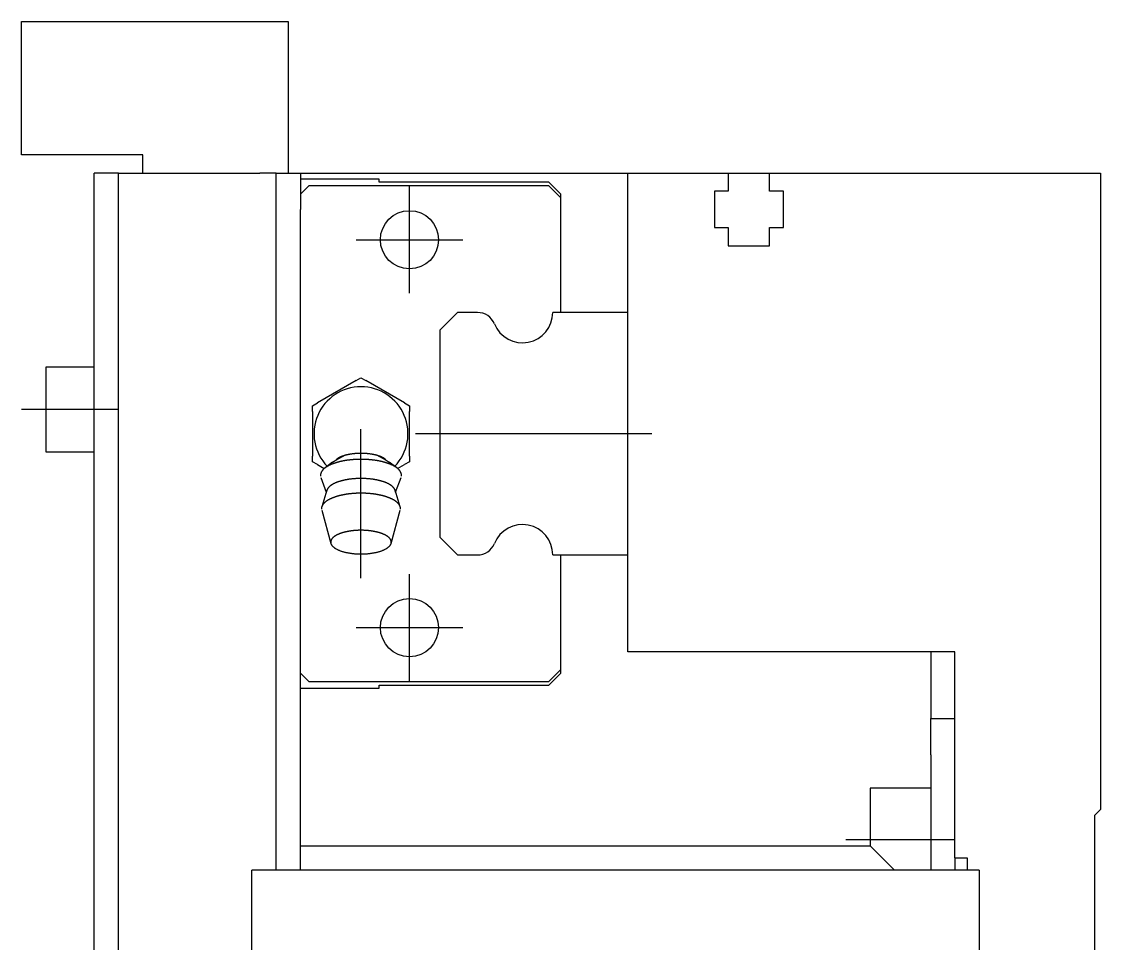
# Model space of a CAD drawing. Extents: x -94 to 685, y -24 to 362.
# Drawn here: x 595.9 to 684.9, y 283.9 to 359.9 of the extents above; entities that cross this region are included whole.
import ezdxf

# ---------------------------------------------------------------- set-up
doc = ezdxf.new("R2010")
doc.units = 0
doc.linetypes.add('CENTER', pattern=[50.8, 31.75, -6.35, 6.35, -6.35])
doc.layers.get('0').update_dxf_attribs({"linetype": 'CONTINUOUS'})
doc.layers.add('CENTER', color=1, linetype='CENTER')

msp = doc.modelspace()

# ---------------------------------------------------------------- linework, layer by layer
at = {"color": 7, "linetype": 'CONTINUOUS'}
for p, q in [((595.88, 348.9), (595.88, 359.9)), ((595.88, 359.9), (617.88, 359.9)), ((617.88, 359.9), (617.88, 347.4)), ((605.88, 348.9), (595.88, 348.9)), ((605.88, 347.4), (605.88, 348.9)), ((601.88, 344.4), (601.88, 347.4)), ((603.88, 347.4), (601.88, 347.4)), ((603.88, 347.4), (607.213, 347.4)), ((603.88, 344.4), (603.88, 347.4)), ((607.213, 347.4), (615.547, 347.4)), ((616.88, 347.4), (615.547, 347.4)), ((616.88, 344.4), (616.88, 347.4)), ((616.88, 347.4), (618.88, 347.4)), ((618.88, 347.4), (645.88, 347.4)), ((618.88, 347.4), (618.88, 344.4)), ((645.88, 335.9), (645.88, 347.4)), ((645.88, 347.4), (654.18, 347.4)), ((654.18, 347.4), (654.18, 345.9)), ((654.18, 347.4), (657.58, 347.4)), ((657.58, 347.4), (684.88, 347.4)), ((657.58, 345.9), (657.58, 347.4)), ((684.88, 347.4), (684.88, 294.9)), ((625.38, 346.9), (618.88, 346.9)), ((619.57, 346.35), (618.88, 345.66)), ((639.383, 346.35), (619.57, 346.35)), ((625.38, 346.65), (625.38, 346.9)), ((639.383, 346.65), (625.38, 346.65)), ((640.38, 345.653), (639.383, 346.65)), ((640.38, 345.353), (639.383, 346.35)), ((640.38, 345.353), (640.38, 345.653)), ((640.38, 335.9), (640.38, 345.353)), ((653.03, 345.9), (653.03, 342.9)), ((654.18, 345.9), (653.03, 345.9)), ((658.73, 345.9), (657.58, 345.9)), ((658.73, 342.9), (658.73, 345.9)), ((601.88, 155.4), (601.88, 344.4)), ((603.88, 155.4), (603.88, 344.4)), ((616.88, 289.9), (616.88, 344.4)), ((618.88, 289.9), (618.88, 344.4)), ((653.03, 342.9), (654.18, 342.9)), ((654.18, 342.9), (654.18, 341.4)), ((657.58, 342.9), (658.73, 342.9)), ((657.58, 341.4), (657.58, 342.9)), ((654.18, 341.4), (657.58, 341.4)), ((631.837, 335.9), (630.38, 334.443)), ((633.492, 335.9), (631.837, 335.9)), ((645.88, 335.9), (639.7, 335.9)), ((645.88, 315.9), (645.88, 335.9)), ((645.88, 315.9), (645.88, 335.9)), ((630.38, 334.443), (630.38, 317.357)), ((597.88, 331.4), (597.88, 327.9)), ((601.88, 331.4), (597.88, 331.4)), ((623.479, 330.282), (620.286, 328.438)), ((623.479, 330.282), (623.88, 330.513)), ((623.88, 330.513), (624.281, 330.282)), ((627.474, 328.438), (624.281, 330.282)), ((619.885, 328.207), (620.286, 328.438)), ((627.474, 328.438), (627.875, 328.207)), ((597.88, 327.9), (597.88, 324.4)), ((619.885, 327.744), (619.885, 328.207)), ((619.885, 327.744), (619.885, 324.056)), ((627.875, 328.207), (627.875, 327.744)), ((627.875, 324.056), (627.875, 327.744)), ((597.88, 324.4), (601.88, 324.4)), ((619.885, 323.593), (619.885, 324.056)), ((621.894, 323.784), (622.455, 324.08)), ((625.305, 324.08), (625.866, 323.784)), ((627.875, 324.056), (627.875, 323.593)), ((620.286, 323.362), (619.885, 323.593)), ((620.286, 323.362), (620.855, 323.033)), ((621.542, 323.55), (620.919, 323.083)), ((621.542, 323.55), (621.894, 323.784)), ((625.866, 323.784), (626.218, 323.55)), ((626.841, 323.083), (626.218, 323.55)), ((626.905, 323.033), (627.474, 323.362)), ((627.875, 323.593), (627.474, 323.362)), ((620.574, 322.293), (621.02, 321.086)), ((626.74, 321.086), (627.186, 322.293)), ((621.066, 321.232), (620.644, 319.871)), ((627.116, 319.871), (626.694, 321.232)), ((620.639, 319.581), (621.394, 316.851)), ((626.366, 316.851), (627.121, 319.581)), ((630.38, 317.357), (631.837, 315.9)), ((631.837, 315.9), (633.492, 315.9)), ((639.7, 315.9), (645.88, 315.9)), ((640.38, 306.447), (640.38, 315.9)), ((645.88, 307.9), (645.88, 315.9)), ((672.88, 307.9), (645.88, 307.9)), ((670.88, 307.9), (670.88, 302.4)), ((672.88, 290.9), (672.88, 307.9)), ((639.383, 305.45), (640.38, 306.447)), ((640.38, 306.147), (640.38, 306.447)), ((618.88, 306.14), (619.57, 305.45)), ((619.57, 305.45), (639.383, 305.45)), ((639.383, 305.15), (640.38, 306.147)), ((618.88, 304.9), (625.38, 304.9)), ((625.38, 305.15), (639.383, 305.15)), ((625.38, 304.9), (625.38, 305.15)), ((670.88, 299.4), (670.88, 302.4)), ((670.88, 302.4), (672.88, 302.4)), ((670.88, 299.4), (670.88, 289.9)), ((665.88, 296.65), (665.88, 292.4)), ((670.88, 296.65), (665.88, 296.65)), ((684.38, 294.4), (684.88, 294.9)), ((684.38, 294.4), (684.38, 205.4)), ((665.88, 292.4), (665.88, 291.9)), ((618.88, 291.9), (665.88, 291.9)), ((665.88, 291.9), (667.88, 289.9)), ((672.88, 290.9), (672.88, 289.9)), ((672.88, 290.9), (673.88, 290.9)), ((673.88, 290.9), (673.88, 289.9)), ((674.88, 289.9), (614.88, 289.9)), ((614.88, 209.9), (614.88, 289.9)), ((674.88, 289.9), (674.88, 209.9))]:
    msp.add_line(p, q, dxfattribs=at)
for points in [[(625.91, 323.779, 0), (625.893, 323.793, 0), (625.875, 323.806, 0), (625.857, 323.82, 0), (625.837, 323.834, 0), (625.818, 323.847, 0), (625.797, 323.86, 0), (625.776, 323.873, 0), (625.754, 323.886, 0), (625.732, 323.899, 0), (625.71, 323.912, 0), (625.686, 323.924, 0), (625.662, 323.937, 0), (625.638, 323.949, 0), (625.613, 323.961, 0), (625.588, 323.973, 0), (625.561, 323.984, 0), (625.535, 323.996, 0), (625.508, 324.007, 0), (625.48, 324.018, 0), (625.452, 324.029, 0), (625.424, 324.04, 0), (625.395, 324.05, 0), (625.365, 324.06, 0), (625.335, 324.071, 0), (625.305, 324.08, 0), (625.274, 324.09, 0), (625.243, 324.1, 0), (625.211, 324.109, 0), (625.179, 324.118, 0), (625.146, 324.127, 0), (625.114, 324.135, 0), (625.08, 324.144, 0), (625.047, 324.152, 0), (625.013, 324.16, 0), (624.978, 324.167, 0), (624.944, 324.175, 0), (624.909, 324.182, 0), (624.873, 324.189, 0), (624.838, 324.196, 0), (624.802, 324.202, 0), (624.765, 324.208, 0), (624.729, 324.214, 0), (624.692, 324.22, 0), (624.655, 324.225, 0), (624.618, 324.231, 0), (624.58, 324.235, 0), (624.543, 324.24, 0), (624.505, 324.245, 0), (624.467, 324.249, 0), (624.428, 324.253, 0), (624.39, 324.256, 0), (624.351, 324.26, 0), (624.312, 324.263, 0), (624.274, 324.266, 0), (624.235, 324.268, 0), (624.195, 324.27, 0), (624.156, 324.272, 0), (624.117, 324.274, 0), (624.078, 324.276, 0), (624.038, 324.277, 0), (623.999, 324.278, 0), (623.959, 324.279, 0), (623.92, 324.279, 0), (623.88, 324.279, 0), (623.84, 324.279, 0), (623.801, 324.279, 0), (623.761, 324.278, 0), (623.722, 324.277, 0), (623.682, 324.276, 0), (623.643, 324.274, 0), (623.604, 324.272, 0), (623.565, 324.27, 0), (623.525, 324.268, 0), (623.486, 324.266, 0), (623.448, 324.263, 0), (623.409, 324.26, 0), (623.37, 324.256, 0), (623.332, 324.253, 0), (623.293, 324.249, 0), (623.255, 324.245, 0), (623.217, 324.24, 0), (623.18, 324.235, 0), (623.142, 324.231, 0), (623.105, 324.225, 0), (623.068, 324.22, 0), (623.031, 324.214, 0), (622.995, 324.208, 0), (622.958, 324.202, 0), (622.922, 324.196, 0), (622.887, 324.189, 0), (622.851, 324.182, 0), (622.816, 324.175, 0), (622.782, 324.167, 0), (622.747, 324.16, 0), (622.713, 324.152, 0), (622.68, 324.144, 0), (622.646, 324.135, 0), (622.614, 324.127, 0), (622.581, 324.118, 0), (622.549, 324.109, 0), (622.517, 324.1, 0), (622.486, 324.09, 0), (622.455, 324.08, 0), (622.425, 324.071, 0), (622.395, 324.06, 0), (622.365, 324.05, 0), (622.336, 324.04, 0), (622.308, 324.029, 0), (622.28, 324.018, 0), (622.252, 324.007, 0), (622.225, 323.996, 0), (622.199, 323.984, 0), (622.172, 323.973, 0), (622.147, 323.961, 0), (622.122, 323.949, 0), (622.098, 323.937, 0), (622.074, 323.924, 0), (622.05, 323.912, 0), (622.028, 323.899, 0), (622.006, 323.886, 0), (621.984, 323.873, 0), (621.963, 323.86, 0), (621.942, 323.847, 0), (621.923, 323.834, 0), (621.903, 323.82, 0), (621.885, 323.806, 0), (621.867, 323.793, 0), (621.85, 323.779, 0)], [(623.88, 323.785, 0), (623.844, 323.784, 0), (623.809, 323.784, 0), (623.773, 323.784, 0), (623.737, 323.783, 0), (623.701, 323.783, 0), (623.666, 323.782, 0), (623.63, 323.781, 0), (623.594, 323.78, 0), (623.559, 323.778, 0), (623.523, 323.777, 0), (623.488, 323.776, 0), (623.452, 323.774, 0), (623.417, 323.772, 0), (623.382, 323.77, 0), (623.346, 323.768, 0), (623.311, 323.765, 0), (623.276, 323.763, 0), (623.241, 323.76, 0), (623.206, 323.758, 0), (623.171, 323.755, 0), (623.136, 323.752, 0), (623.101, 323.749, 0), (623.066, 323.745, 0), (623.032, 323.742, 0), (622.997, 323.738, 0), (622.963, 323.734, 0), (622.928, 323.73, 0), (622.894, 323.726, 0), (622.86, 323.722, 0), (622.826, 323.718, 0), (622.792, 323.713, 0), (622.759, 323.709, 0), (622.725, 323.704, 0), (622.692, 323.699, 0), (622.658, 323.694, 0), (622.625, 323.689, 0), (622.592, 323.684, 0), (622.559, 323.678, 0), (622.526, 323.673, 0), (622.494, 323.667, 0), (622.461, 323.661, 0), (622.429, 323.655, 0), (622.397, 323.649, 0), (622.365, 323.643, 0), (622.333, 323.636, 0), (622.302, 323.63, 0), (622.27, 323.623, 0), (622.239, 323.616, 0), (622.208, 323.609, 0), (622.177, 323.602, 0), (622.146, 323.595, 0), (622.116, 323.588, 0), (622.086, 323.58, 0), (622.056, 323.573, 0), (622.026, 323.565, 0), (621.996, 323.557, 0), (621.967, 323.549, 0), (621.938, 323.541, 0), (621.909, 323.533, 0), (621.88, 323.525, 0), (621.851, 323.516, 0), (621.823, 323.508, 0), (621.795, 323.499, 0), (621.767, 323.49, 0), (621.74, 323.481, 0), (621.712, 323.472, 0), (621.685, 323.463, 0), (621.659, 323.454, 0), (621.632, 323.445, 0), (621.606, 323.435, 0), (621.58, 323.426, 0), (621.554, 323.416, 0), (621.528, 323.406, 0), (621.503, 323.396, 0), (621.478, 323.386, 0), (621.453, 323.376, 0), (621.429, 323.366, 0), (621.405, 323.356, 0), (621.381, 323.345, 0), (621.357, 323.335, 0), (621.334, 323.324, 0), (621.311, 323.314, 0), (621.289, 323.303, 0), (621.266, 323.292, 0), (621.244, 323.281, 0), (621.222, 323.27, 0), (621.201, 323.259, 0), (621.18, 323.247, 0), (621.159, 323.236, 0), (621.138, 323.225, 0), (621.118, 323.213, 0), (621.098, 323.202, 0), (621.078, 323.19, 0), (621.059, 323.178, 0), (621.04, 323.166, 0), (621.021, 323.154, 0), (621.003, 323.142, 0), (620.985, 323.13, 0), (620.967, 323.118, 0), (620.95, 323.106, 0), (620.933, 323.094, 0), (620.916, 323.081, 0), (620.9, 323.069, 0), (620.884, 323.056, 0), (620.869, 323.044, 0), (620.853, 323.031, 0), (620.838, 323.019, 0), (620.824, 323.006, 0), (620.809, 322.993, 0), (620.796, 322.98, 0), (620.782, 322.967, 0), (620.769, 322.954, 0), (620.756, 322.941, 0), (620.744, 322.928, 0), (620.731, 322.915, 0), (620.72, 322.902, 0), (620.708, 322.889, 0), (620.697, 322.875, 0), (620.687, 322.862, 0), (620.676, 322.849, 0), (620.666, 322.835, 0), (620.657, 322.822, 0), (620.648, 322.808, 0), (620.639, 322.795, 0), (620.63, 322.781, 0), (620.622, 322.768, 0), (620.615, 322.754, 0), (620.607, 322.74, 0)], [(627.153, 322.74, 0), (627.145, 322.754, 0), (627.138, 322.768, 0), (627.13, 322.781, 0), (627.121, 322.795, 0), (627.112, 322.808, 0), (627.103, 322.822, 0), (627.094, 322.835, 0), (627.084, 322.849, 0), (627.073, 322.862, 0), (627.063, 322.875, 0), (627.052, 322.889, 0), (627.04, 322.902, 0), (627.029, 322.915, 0), (627.016, 322.928, 0), (627.004, 322.941, 0), (626.991, 322.954, 0), (626.978, 322.967, 0), (626.964, 322.98, 0), (626.951, 322.993, 0), (626.936, 323.006, 0), (626.922, 323.019, 0), (626.907, 323.031, 0), (626.891, 323.044, 0), (626.876, 323.056, 0), (626.86, 323.069, 0), (626.844, 323.081, 0), (626.827, 323.094, 0), (626.81, 323.106, 0), (626.793, 323.118, 0), (626.775, 323.13, 0), (626.757, 323.142, 0), (626.739, 323.154, 0), (626.72, 323.166, 0), (626.701, 323.178, 0), (626.682, 323.19, 0), (626.662, 323.202, 0), (626.642, 323.213, 0), (626.622, 323.225, 0), (626.601, 323.236, 0), (626.58, 323.247, 0), (626.559, 323.259, 0), (626.538, 323.27, 0), (626.516, 323.281, 0), (626.494, 323.292, 0), (626.471, 323.303, 0), (626.449, 323.314, 0), (626.426, 323.324, 0), (626.403, 323.335, 0), (626.379, 323.345, 0), (626.355, 323.356, 0), (626.331, 323.366, 0), (626.307, 323.376, 0), (626.282, 323.386, 0), (626.257, 323.396, 0), (626.232, 323.406, 0), (626.206, 323.416, 0), (626.18, 323.426, 0), (626.154, 323.435, 0), (626.128, 323.445, 0), (626.101, 323.454, 0), (626.075, 323.463, 0), (626.048, 323.472, 0), (626.02, 323.481, 0), (625.993, 323.49, 0), (625.965, 323.499, 0), (625.937, 323.508, 0), (625.909, 323.516, 0), (625.88, 323.525, 0), (625.851, 323.533, 0), (625.822, 323.541, 0), (625.793, 323.549, 0), (625.764, 323.557, 0), (625.734, 323.565, 0), (625.704, 323.573, 0), (625.674, 323.58, 0), (625.644, 323.588, 0), (625.614, 323.595, 0), (625.583, 323.602, 0), (625.552, 323.609, 0), (625.521, 323.616, 0), (625.49, 323.623, 0), (625.458, 323.63, 0), (625.427, 323.636, 0), (625.395, 323.643, 0), (625.363, 323.649, 0), (625.331, 323.655, 0), (625.299, 323.661, 0), (625.266, 323.667, 0), (625.234, 323.673, 0), (625.201, 323.678, 0), (625.168, 323.684, 0), (625.135, 323.689, 0), (625.102, 323.694, 0), (625.068, 323.699, 0), (625.035, 323.704, 0), (625.001, 323.709, 0), (624.968, 323.713, 0), (624.934, 323.718, 0), (624.9, 323.722, 0), (624.866, 323.726, 0), (624.832, 323.73, 0), (624.797, 323.734, 0), (624.763, 323.738, 0), (624.728, 323.742, 0), (624.694, 323.745, 0), (624.659, 323.749, 0), (624.624, 323.752, 0), (624.589, 323.755, 0), (624.554, 323.758, 0), (624.519, 323.76, 0), (624.484, 323.763, 0), (624.449, 323.765, 0), (624.414, 323.768, 0), (624.378, 323.77, 0), (624.343, 323.772, 0), (624.308, 323.774, 0), (624.272, 323.776, 0), (624.237, 323.777, 0), (624.201, 323.778, 0), (624.166, 323.78, 0), (624.13, 323.781, 0), (624.094, 323.782, 0), (624.059, 323.783, 0), (624.023, 323.783, 0), (623.987, 323.784, 0), (623.951, 323.784, 0), (623.916, 323.784, 0), (623.88, 323.785, 0)], [(620.607, 322.74, 0), (620.606, 322.738, 0), (620.605, 322.735, 0), (620.603, 322.733, 0), (620.602, 322.73, 0), (620.601, 322.727, 0), (620.6, 322.725, 0), (620.598, 322.722, 0), (620.597, 322.72, 0), (620.596, 322.717, 0), (620.595, 322.714, 0), (620.593, 322.712, 0), (620.592, 322.709, 0), (620.591, 322.707, 0), (620.59, 322.704, 0), (620.589, 322.702, 0), (620.588, 322.699, 0), (620.586, 322.696, 0), (620.585, 322.694, 0), (620.584, 322.691, 0), (620.583, 322.689, 0), (620.582, 322.686, 0), (620.581, 322.683, 0), (620.58, 322.681, 0), (620.579, 322.678, 0), (620.578, 322.676, 0), (620.577, 322.673, 0), (620.576, 322.67, 0), (620.575, 322.668, 0), (620.574, 322.665, 0), (620.573, 322.663, 0), (620.572, 322.66, 0), (620.571, 322.657, 0), (620.57, 322.655, 0), (620.569, 322.652, 0), (620.569, 322.65, 0), (620.568, 322.647, 0), (620.567, 322.644, 0), (620.566, 322.642, 0), (620.565, 322.639, 0), (620.564, 322.637, 0), (620.563, 322.634, 0), (620.563, 322.631, 0), (620.562, 322.629, 0), (620.561, 322.626, 0), (620.56, 322.624, 0), (620.56, 322.621, 0), (620.559, 322.618, 0), (620.558, 322.616, 0), (620.558, 322.613, 0), (620.557, 322.611, 0), (620.556, 322.608, 0), (620.556, 322.605, 0), (620.555, 322.603, 0), (620.554, 322.6, 0), (620.554, 322.597, 0), (620.553, 322.595, 0), (620.552, 322.592, 0), (620.552, 322.59, 0), (620.551, 322.587, 0), (620.551, 322.584, 0), (620.55, 322.582, 0), (620.55, 322.579, 0), (620.549, 322.577, 0), (620.549, 322.574, 0), (620.548, 322.571, 0), (620.548, 322.569, 0), (620.547, 322.566, 0), (620.547, 322.563, 0), (620.546, 322.561, 0), (620.546, 322.558, 0), (620.546, 322.556, 0), (620.545, 322.553, 0), (620.545, 322.55, 0), (620.545, 322.548, 0), (620.544, 322.545, 0), (620.544, 322.542, 0), (620.544, 322.54, 0), (620.543, 322.537, 0), (620.543, 322.535, 0), (620.543, 322.532, 0), (620.542, 322.529, 0), (620.542, 322.527, 0), (620.542, 322.524, 0), (620.542, 322.521, 0), (620.542, 322.519, 0), (620.541, 322.516, 0), (620.541, 322.514, 0), (620.541, 322.511, 0), (620.541, 322.508, 0), (620.541, 322.506, 0), (620.541, 322.503, 0), (620.54, 322.5, 0), (620.54, 322.498, 0), (620.54, 322.495, 0), (620.54, 322.493, 0), (620.54, 322.49, 0), (620.54, 322.487, 0), (620.54, 322.485, 0), (620.54, 322.482, 0), (620.54, 322.479, 0), (620.54, 322.477, 0), (620.54, 322.474, 0), (620.54, 322.472, 0), (620.54, 322.469, 0), (620.54, 322.466, 0), (620.54, 322.464, 0), (620.54, 322.461, 0), (620.54, 322.458, 0), (620.541, 322.456, 0), (620.541, 322.453, 0), (620.541, 322.451, 0), (620.541, 322.448, 0), (620.541, 322.445, 0), (620.541, 322.443, 0), (620.542, 322.44, 0), (620.542, 322.437, 0), (620.542, 322.435, 0), (620.542, 322.432, 0), (620.542, 322.43, 0), (620.543, 322.427, 0), (620.543, 322.424, 0), (620.543, 322.422, 0), (620.544, 322.419, 0), (620.544, 322.416, 0), (620.544, 322.414, 0), (620.545, 322.411, 0), (620.545, 322.409, 0), (620.545, 322.406, 0)], [(623.88, 322.206, 0), (623.846, 322.206, 0), (623.813, 322.206, 0), (623.779, 322.206, 0), (623.745, 322.205, 0), (623.711, 322.204, 0), (623.678, 322.204, 0), (623.644, 322.203, 0), (623.61, 322.201, 0), (623.577, 322.2, 0), (623.543, 322.199, 0), (623.51, 322.197, 0), (623.476, 322.195, 0), (623.443, 322.193, 0), (623.41, 322.191, 0), (623.377, 322.189, 0), (623.343, 322.186, 0), (623.31, 322.184, 0), (623.277, 322.181, 0), (623.244, 322.178, 0), (623.211, 322.175, 0), (623.179, 322.172, 0), (623.146, 322.169, 0), (623.114, 322.165, 0), (623.081, 322.162, 0), (623.049, 322.158, 0), (623.017, 322.154, 0), (622.985, 322.15, 0), (622.953, 322.146, 0), (622.921, 322.141, 0), (622.889, 322.137, 0), (622.858, 322.132, 0), (622.826, 322.127, 0), (622.795, 322.122, 0), (622.764, 322.117, 0), (622.733, 322.112, 0), (622.702, 322.106, 0), (622.671, 322.101, 0), (622.641, 322.095, 0), (622.611, 322.089, 0), (622.581, 322.083, 0), (622.551, 322.077, 0), (622.521, 322.071, 0), (622.492, 322.065, 0), (622.462, 322.058, 0), (622.433, 322.051, 0), (622.404, 322.045, 0), (622.376, 322.038, 0), (622.347, 322.031, 0), (622.319, 322.023, 0), (622.291, 322.016, 0), (622.263, 322.009, 0), (622.235, 322.001, 0), (622.208, 321.993, 0), (622.181, 321.985, 0), (622.154, 321.977, 0), (622.127, 321.969, 0), (622.101, 321.961, 0), (622.075, 321.953, 0), (622.049, 321.944, 0), (622.023, 321.936, 0), (621.998, 321.927, 0), (621.973, 321.918, 0), (621.948, 321.909, 0), (621.923, 321.9, 0), (621.899, 321.891, 0), (621.875, 321.882, 0), (621.851, 321.873, 0), (621.828, 321.863, 0), (621.805, 321.853, 0), (621.782, 321.844, 0), (621.759, 321.834, 0), (621.737, 321.824, 0), (621.715, 321.814, 0), (621.694, 321.804, 0), (621.672, 321.794, 0), (621.651, 321.783, 0), (621.631, 321.773, 0), (621.61, 321.762, 0), (621.59, 321.752, 0), (621.57, 321.741, 0), (621.551, 321.73, 0), (621.532, 321.719, 0), (621.513, 321.708, 0), (621.495, 321.697, 0), (621.477, 321.686, 0), (621.459, 321.675, 0), (621.442, 321.664, 0), (621.425, 321.652, 0), (621.408, 321.641, 0), (621.391, 321.629, 0), (621.376, 321.618, 0), (621.36, 321.606, 0), (621.345, 321.594, 0), (621.33, 321.583, 0), (621.315, 321.571, 0), (621.301, 321.559, 0), (621.287, 321.547, 0), (621.274, 321.535, 0), (621.261, 321.522, 0), (621.248, 321.51, 0), (621.235, 321.498, 0), (621.224, 321.486, 0), (621.212, 321.473, 0), (621.201, 321.461, 0), (621.19, 321.448, 0), (621.179, 321.436, 0), (621.169, 321.423, 0), (621.16, 321.411, 0), (621.15, 321.398, 0), (621.141, 321.385, 0), (621.133, 321.372, 0), (621.125, 321.36, 0), (621.117, 321.347, 0), (621.11, 321.334, 0), (621.103, 321.321, 0), (621.096, 321.308, 0), (621.09, 321.295, 0), (621.084, 321.282, 0), (621.079, 321.269, 0), (621.074, 321.256, 0), (621.069, 321.243, 0), (621.065, 321.23, 0), (621.061, 321.217, 0), (621.058, 321.204, 0), (621.055, 321.191, 0), (621.052, 321.177, 0), (621.05, 321.164, 0), (621.048, 321.151, 0)], [(626.712, 321.151, 0), (626.71, 321.164, 0), (626.708, 321.177, 0), (626.705, 321.191, 0), (626.702, 321.204, 0), (626.699, 321.217, 0), (626.695, 321.23, 0), (626.691, 321.243, 0), (626.686, 321.256, 0), (626.681, 321.269, 0), (626.676, 321.282, 0), (626.67, 321.295, 0), (626.664, 321.308, 0), (626.657, 321.321, 0), (626.65, 321.334, 0), (626.643, 321.347, 0), (626.635, 321.36, 0), (626.627, 321.372, 0), (626.619, 321.385, 0), (626.61, 321.398, 0), (626.6, 321.411, 0), (626.591, 321.423, 0), (626.581, 321.436, 0), (626.57, 321.448, 0), (626.559, 321.461, 0), (626.548, 321.473, 0), (626.536, 321.486, 0), (626.525, 321.498, 0), (626.512, 321.51, 0), (626.499, 321.522, 0), (626.486, 321.535, 0), (626.473, 321.547, 0), (626.459, 321.559, 0), (626.445, 321.571, 0), (626.43, 321.583, 0), (626.415, 321.594, 0), (626.4, 321.606, 0), (626.384, 321.618, 0), (626.369, 321.629, 0), (626.352, 321.641, 0), (626.335, 321.652, 0), (626.318, 321.664, 0), (626.301, 321.675, 0), (626.283, 321.686, 0), (626.265, 321.697, 0), (626.247, 321.708, 0), (626.228, 321.719, 0), (626.209, 321.73, 0), (626.19, 321.741, 0), (626.17, 321.752, 0), (626.15, 321.762, 0), (626.129, 321.773, 0), (626.109, 321.783, 0), (626.088, 321.794, 0), (626.066, 321.804, 0), (626.045, 321.814, 0), (626.023, 321.824, 0), (626.001, 321.834, 0), (625.978, 321.844, 0), (625.955, 321.853, 0), (625.932, 321.863, 0), (625.909, 321.873, 0), (625.885, 321.882, 0), (625.861, 321.891, 0), (625.837, 321.9, 0), (625.812, 321.909, 0), (625.787, 321.918, 0), (625.762, 321.927, 0), (625.737, 321.936, 0), (625.711, 321.944, 0), (625.685, 321.953, 0), (625.659, 321.961, 0), (625.633, 321.969, 0), (625.606, 321.977, 0), (625.579, 321.985, 0), (625.552, 321.993, 0), (625.525, 322.001, 0), (625.497, 322.009, 0), (625.469, 322.016, 0), (625.441, 322.023, 0), (625.413, 322.031, 0), (625.384, 322.038, 0), (625.356, 322.045, 0), (625.327, 322.051, 0), (625.298, 322.058, 0), (625.268, 322.065, 0), (625.239, 322.071, 0), (625.209, 322.077, 0), (625.179, 322.083, 0), (625.149, 322.089, 0), (625.119, 322.095, 0), (625.089, 322.101, 0), (625.058, 322.106, 0), (625.027, 322.112, 0), (624.996, 322.117, 0), (624.965, 322.122, 0), (624.934, 322.127, 0), (624.902, 322.132, 0), (624.871, 322.137, 0), (624.839, 322.141, 0), (624.807, 322.146, 0), (624.775, 322.15, 0), (624.743, 322.154, 0), (624.711, 322.158, 0), (624.679, 322.162, 0), (624.646, 322.165, 0), (624.614, 322.169, 0), (624.581, 322.172, 0), (624.549, 322.175, 0), (624.516, 322.178, 0), (624.483, 322.181, 0), (624.45, 322.184, 0), (624.417, 322.186, 0), (624.383, 322.189, 0), (624.35, 322.191, 0), (624.317, 322.193, 0), (624.284, 322.195, 0), (624.25, 322.197, 0), (624.217, 322.199, 0), (624.183, 322.2, 0), (624.15, 322.201, 0), (624.116, 322.203, 0), (624.082, 322.204, 0), (624.049, 322.204, 0), (624.015, 322.205, 0), (623.981, 322.206, 0), (623.947, 322.206, 0), (623.914, 322.206, 0), (623.88, 322.206, 0)], [(627.215, 322.406, 0), (627.215, 322.409, 0), (627.215, 322.411, 0), (627.216, 322.414, 0), (627.216, 322.416, 0), (627.216, 322.419, 0), (627.217, 322.422, 0), (627.217, 322.424, 0), (627.217, 322.427, 0), (627.218, 322.43, 0), (627.218, 322.432, 0), (627.218, 322.435, 0), (627.218, 322.437, 0), (627.218, 322.44, 0), (627.219, 322.443, 0), (627.219, 322.445, 0), (627.219, 322.448, 0), (627.219, 322.451, 0), (627.219, 322.453, 0), (627.219, 322.456, 0), (627.22, 322.458, 0), (627.22, 322.461, 0), (627.22, 322.464, 0), (627.22, 322.466, 0), (627.22, 322.469, 0), (627.22, 322.472, 0), (627.22, 322.474, 0), (627.22, 322.477, 0), (627.22, 322.479, 0), (627.22, 322.482, 0), (627.22, 322.485, 0), (627.22, 322.487, 0), (627.22, 322.49, 0), (627.22, 322.493, 0), (627.22, 322.495, 0), (627.22, 322.498, 0), (627.22, 322.5, 0), (627.219, 322.503, 0), (627.219, 322.506, 0), (627.219, 322.508, 0), (627.219, 322.511, 0), (627.219, 322.514, 0), (627.219, 322.516, 0), (627.218, 322.519, 0), (627.218, 322.521, 0), (627.218, 322.524, 0), (627.218, 322.527, 0), (627.218, 322.529, 0), (627.217, 322.532, 0), (627.217, 322.535, 0), (627.217, 322.537, 0), (627.216, 322.54, 0), (627.216, 322.542, 0), (627.216, 322.545, 0), (627.215, 322.548, 0), (627.215, 322.55, 0), (627.215, 322.553, 0), (627.214, 322.556, 0), (627.214, 322.558, 0), (627.214, 322.561, 0), (627.213, 322.563, 0), (627.213, 322.566, 0), (627.212, 322.569, 0), (627.212, 322.571, 0), (627.211, 322.574, 0), (627.211, 322.577, 0), (627.21, 322.579, 0), (627.21, 322.582, 0), (627.209, 322.584, 0), (627.209, 322.587, 0), (627.208, 322.59, 0), (627.208, 322.592, 0), (627.207, 322.595, 0), (627.206, 322.597, 0), (627.206, 322.6, 0), (627.205, 322.603, 0), (627.204, 322.605, 0), (627.204, 322.608, 0), (627.203, 322.611, 0), (627.202, 322.613, 0), (627.202, 322.616, 0), (627.201, 322.618, 0), (627.2, 322.621, 0), (627.2, 322.624, 0), (627.199, 322.626, 0), (627.198, 322.629, 0), (627.197, 322.631, 0), (627.197, 322.634, 0), (627.196, 322.637, 0), (627.195, 322.639, 0), (627.194, 322.642, 0), (627.193, 322.644, 0), (627.192, 322.647, 0), (627.191, 322.65, 0), (627.191, 322.652, 0), (627.19, 322.655, 0), (627.189, 322.657, 0), (627.188, 322.66, 0), (627.187, 322.663, 0), (627.186, 322.665, 0), (627.185, 322.668, 0), (627.184, 322.67, 0), (627.183, 322.673, 0), (627.182, 322.676, 0), (627.181, 322.678, 0), (627.18, 322.681, 0), (627.179, 322.683, 0), (627.178, 322.686, 0), (627.177, 322.689, 0), (627.176, 322.691, 0), (627.175, 322.694, 0), (627.174, 322.696, 0), (627.172, 322.699, 0), (627.171, 322.702, 0), (627.17, 322.704, 0), (627.169, 322.707, 0), (627.168, 322.709, 0), (627.167, 322.712, 0), (627.165, 322.714, 0), (627.164, 322.717, 0), (627.163, 322.72, 0), (627.162, 322.722, 0), (627.16, 322.725, 0), (627.159, 322.727, 0), (627.158, 322.73, 0), (627.157, 322.733, 0), (627.155, 322.735, 0), (627.154, 322.738, 0), (627.153, 322.74, 0)], [(623.88, 320.992, 0), (623.841, 320.992, 0), (623.802, 320.991, 0), (623.764, 320.991, 0), (623.725, 320.99, 0), (623.686, 320.99, 0), (623.647, 320.989, 0), (623.609, 320.987, 0), (623.57, 320.986, 0), (623.531, 320.984, 0), (623.493, 320.983, 0), (623.454, 320.981, 0), (623.416, 320.979, 0), (623.378, 320.977, 0), (623.339, 320.974, 0), (623.301, 320.972, 0), (623.263, 320.969, 0), (623.225, 320.966, 0), (623.187, 320.963, 0), (623.149, 320.959, 0), (623.111, 320.956, 0), (623.074, 320.952, 0), (623.036, 320.948, 0), (622.999, 320.944, 0), (622.961, 320.94, 0), (622.924, 320.936, 0), (622.887, 320.931, 0), (622.85, 320.927, 0), (622.814, 320.922, 0), (622.777, 320.917, 0), (622.741, 320.911, 0), (622.704, 320.906, 0), (622.668, 320.9, 0), (622.632, 320.895, 0), (622.596, 320.889, 0), (622.561, 320.883, 0), (622.525, 320.877, 0), (622.49, 320.87, 0), (622.455, 320.864, 0), (622.421, 320.857, 0), (622.386, 320.85, 0), (622.352, 320.843, 0), (622.317, 320.836, 0), (622.283, 320.829, 0), (622.25, 320.821, 0), (622.216, 320.813, 0), (622.183, 320.806, 0), (622.15, 320.798, 0), (622.117, 320.789, 0), (622.085, 320.781, 0), (622.052, 320.773, 0), (622.02, 320.764, 0), (621.989, 320.755, 0), (621.957, 320.747, 0), (621.926, 320.738, 0), (621.895, 320.728, 0), (621.864, 320.719, 0), (621.834, 320.71, 0), (621.804, 320.7, 0), (621.774, 320.69, 0), (621.745, 320.681, 0), (621.716, 320.671, 0), (621.687, 320.66, 0), (621.658, 320.65, 0), (621.63, 320.64, 0), (621.602, 320.629, 0), (621.574, 320.619, 0), (621.547, 320.608, 0), (621.52, 320.597, 0), (621.494, 320.586, 0), (621.467, 320.575, 0), (621.441, 320.563, 0), (621.416, 320.552, 0), (621.391, 320.54, 0), (621.366, 320.529, 0), (621.341, 320.517, 0), (621.317, 320.505, 0), (621.293, 320.493, 0), (621.27, 320.481, 0), (621.247, 320.469, 0), (621.224, 320.457, 0), (621.202, 320.444, 0), (621.18, 320.432, 0), (621.158, 320.419, 0), (621.137, 320.406, 0), (621.116, 320.394, 0), (621.096, 320.381, 0), (621.076, 320.368, 0), (621.056, 320.355, 0), (621.037, 320.341, 0), (621.018, 320.328, 0), (621, 320.315, 0), (620.982, 320.301, 0), (620.965, 320.288, 0), (620.947, 320.274, 0), (620.931, 320.261, 0), (620.914, 320.247, 0), (620.898, 320.233, 0), (620.883, 320.219, 0), (620.868, 320.205, 0), (620.853, 320.191, 0), (620.839, 320.177, 0), (620.825, 320.163, 0), (620.812, 320.149, 0), (620.799, 320.134, 0), (620.787, 320.12, 0), (620.775, 320.106, 0), (620.763, 320.091, 0), (620.752, 320.077, 0), (620.741, 320.062, 0), (620.731, 320.047, 0), (620.721, 320.033, 0), (620.712, 320.018, 0), (620.703, 320.003, 0), (620.694, 319.988, 0), (620.686, 319.974, 0), (620.679, 319.959, 0), (620.672, 319.944, 0), (620.665, 319.929, 0), (620.659, 319.914, 0), (620.653, 319.899, 0), (620.648, 319.884, 0), (620.643, 319.869, 0), (620.639, 319.854, 0), (620.635, 319.839, 0), (620.631, 319.824, 0), (620.628, 319.808, 0), (620.626, 319.793, 0), (620.624, 319.778, 0)], [(627.136, 319.778, 0), (627.134, 319.793, 0), (627.132, 319.808, 0), (627.129, 319.824, 0), (627.125, 319.839, 0), (627.121, 319.854, 0), (627.117, 319.869, 0), (627.112, 319.884, 0), (627.107, 319.899, 0), (627.101, 319.914, 0), (627.095, 319.929, 0), (627.088, 319.944, 0), (627.081, 319.959, 0), (627.074, 319.974, 0), (627.066, 319.988, 0), (627.057, 320.003, 0), (627.048, 320.018, 0), (627.039, 320.033, 0), (627.029, 320.047, 0), (627.019, 320.062, 0), (627.008, 320.077, 0), (626.997, 320.091, 0), (626.985, 320.106, 0), (626.973, 320.12, 0), (626.961, 320.134, 0), (626.948, 320.149, 0), (626.935, 320.163, 0), (626.921, 320.177, 0), (626.907, 320.191, 0), (626.892, 320.205, 0), (626.877, 320.219, 0), (626.862, 320.233, 0), (626.846, 320.247, 0), (626.829, 320.261, 0), (626.813, 320.274, 0), (626.795, 320.288, 0), (626.778, 320.301, 0), (626.76, 320.315, 0), (626.742, 320.328, 0), (626.723, 320.341, 0), (626.704, 320.355, 0), (626.684, 320.368, 0), (626.664, 320.381, 0), (626.644, 320.394, 0), (626.623, 320.406, 0), (626.602, 320.419, 0), (626.58, 320.432, 0), (626.558, 320.444, 0), (626.536, 320.457, 0), (626.513, 320.469, 0), (626.49, 320.481, 0), (626.467, 320.493, 0), (626.443, 320.505, 0), (626.419, 320.517, 0), (626.394, 320.529, 0), (626.369, 320.54, 0), (626.344, 320.552, 0), (626.319, 320.563, 0), (626.293, 320.575, 0), (626.266, 320.586, 0), (626.24, 320.597, 0), (626.213, 320.608, 0), (626.186, 320.619, 0), (626.158, 320.629, 0), (626.13, 320.64, 0), (626.102, 320.65, 0), (626.073, 320.66, 0), (626.044, 320.671, 0), (626.015, 320.681, 0), (625.986, 320.69, 0), (625.956, 320.7, 0), (625.926, 320.71, 0), (625.896, 320.719, 0), (625.865, 320.728, 0), (625.834, 320.738, 0), (625.803, 320.747, 0), (625.771, 320.755, 0), (625.74, 320.764, 0), (625.708, 320.773, 0), (625.675, 320.781, 0), (625.643, 320.789, 0), (625.61, 320.798, 0), (625.577, 320.806, 0), (625.544, 320.813, 0), (625.51, 320.821, 0), (625.477, 320.829, 0), (625.443, 320.836, 0), (625.408, 320.843, 0), (625.374, 320.85, 0), (625.339, 320.857, 0), (625.305, 320.864, 0), (625.27, 320.87, 0), (625.235, 320.877, 0), (625.199, 320.883, 0), (625.164, 320.889, 0), (625.128, 320.895, 0), (625.092, 320.9, 0), (625.056, 320.906, 0), (625.019, 320.911, 0), (624.983, 320.917, 0), (624.946, 320.922, 0), (624.91, 320.927, 0), (624.873, 320.931, 0), (624.836, 320.936, 0), (624.799, 320.94, 0), (624.761, 320.944, 0), (624.724, 320.948, 0), (624.686, 320.952, 0), (624.649, 320.956, 0), (624.611, 320.959, 0), (624.573, 320.963, 0), (624.535, 320.966, 0), (624.497, 320.969, 0), (624.459, 320.972, 0), (624.421, 320.974, 0), (624.382, 320.977, 0), (624.344, 320.979, 0), (624.306, 320.981, 0), (624.267, 320.983, 0), (624.229, 320.984, 0), (624.19, 320.986, 0), (624.151, 320.987, 0), (624.113, 320.989, 0), (624.074, 320.99, 0), (624.035, 320.99, 0), (623.996, 320.991, 0), (623.958, 320.991, 0), (623.919, 320.992, 0), (623.88, 320.992, 0)], [(620.624, 319.778, 0), (620.624, 319.777, 0), (620.623, 319.776, 0), (620.623, 319.776, 0), (620.623, 319.775, 0), (620.623, 319.774, 0), (620.623, 319.773, 0), (620.623, 319.772, 0), (620.623, 319.771, 0), (620.623, 319.77, 0), (620.623, 319.769, 0), (620.623, 319.768, 0), (620.622, 319.768, 0), (620.622, 319.767, 0), (620.622, 319.766, 0), (620.622, 319.765, 0), (620.622, 319.764, 0), (620.622, 319.763, 0), (620.622, 319.762, 0), (620.622, 319.761, 0), (620.622, 319.76, 0), (620.622, 319.76, 0), (620.622, 319.759, 0), (620.622, 319.758, 0), (620.622, 319.757, 0), (620.621, 319.756, 0), (620.621, 319.755, 0), (620.621, 319.754, 0), (620.621, 319.753, 0), (620.621, 319.752, 0), (620.621, 319.751, 0), (620.621, 319.751, 0), (620.621, 319.75, 0), (620.621, 319.749, 0), (620.621, 319.748, 0), (620.621, 319.747, 0), (620.621, 319.746, 0), (620.621, 319.745, 0), (620.621, 319.744, 0), (620.621, 319.743, 0), (620.621, 319.743, 0), (620.621, 319.742, 0), (620.621, 319.741, 0), (620.62, 319.74, 0), (620.62, 319.739, 0), (620.62, 319.738, 0), (620.62, 319.737, 0), (620.62, 319.736, 0), (620.62, 319.735, 0), (620.62, 319.735, 0), (620.62, 319.734, 0), (620.62, 319.733, 0), (620.62, 319.732, 0), (620.62, 319.731, 0), (620.62, 319.73, 0), (620.62, 319.729, 0), (620.62, 319.728, 0), (620.62, 319.727, 0), (620.62, 319.727, 0), (620.62, 319.726, 0), (620.62, 319.725, 0), (620.62, 319.724, 0), (620.62, 319.723, 0), (620.62, 319.722, 0), (620.62, 319.721, 0), (620.62, 319.72, 0), (620.62, 319.719, 0), (620.62, 319.719, 0), (620.62, 319.718, 0), (620.62, 319.717, 0), (620.62, 319.716, 0), (620.62, 319.715, 0), (620.62, 319.714, 0), (620.62, 319.713, 0), (620.62, 319.712, 0), (620.62, 319.711, 0), (620.62, 319.711, 0), (620.62, 319.71, 0), (620.62, 319.709, 0), (620.62, 319.708, 0), (620.62, 319.707, 0), (620.62, 319.706, 0), (620.62, 319.705, 0), (620.62, 319.704, 0), (620.62, 319.703, 0), (620.62, 319.702, 0), (620.62, 319.702, 0), (620.62, 319.701, 0), (620.62, 319.7, 0), (620.62, 319.699, 0), (620.62, 319.698, 0), (620.62, 319.697, 0), (620.62, 319.696, 0), (620.621, 319.695, 0), (620.621, 319.694, 0), (620.621, 319.694, 0), (620.621, 319.693, 0), (620.621, 319.692, 0), (620.621, 319.691, 0), (620.621, 319.69, 0), (620.621, 319.689, 0), (620.621, 319.688, 0), (620.621, 319.687, 0), (620.621, 319.686, 0), (620.621, 319.686, 0), (620.621, 319.685, 0), (620.621, 319.684, 0), (620.621, 319.683, 0), (620.621, 319.682, 0), (620.621, 319.681, 0), (620.621, 319.68, 0), (620.622, 319.679, 0), (620.622, 319.678, 0), (620.622, 319.678, 0), (620.622, 319.677, 0), (620.622, 319.676, 0), (620.622, 319.675, 0), (620.622, 319.674, 0), (620.622, 319.673, 0), (620.622, 319.672, 0), (620.622, 319.671, 0), (620.622, 319.67, 0), (620.622, 319.67, 0), (620.622, 319.669, 0), (620.623, 319.668, 0), (620.623, 319.667, 0), (620.623, 319.666, 0), (620.623, 319.665, 0), (620.623, 319.664, 0)], [(627.137, 319.664, 0), (627.137, 319.665, 0), (627.137, 319.666, 0), (627.137, 319.667, 0), (627.137, 319.668, 0), (627.138, 319.669, 0), (627.138, 319.67, 0), (627.138, 319.67, 0), (627.138, 319.671, 0), (627.138, 319.672, 0), (627.138, 319.673, 0), (627.138, 319.674, 0), (627.138, 319.675, 0), (627.138, 319.676, 0), (627.138, 319.677, 0), (627.138, 319.678, 0), (627.138, 319.678, 0), (627.138, 319.679, 0), (627.139, 319.68, 0), (627.139, 319.681, 0), (627.139, 319.682, 0), (627.139, 319.683, 0), (627.139, 319.684, 0), (627.139, 319.685, 0), (627.139, 319.686, 0), (627.139, 319.686, 0), (627.139, 319.687, 0), (627.139, 319.688, 0), (627.139, 319.689, 0), (627.139, 319.69, 0), (627.139, 319.691, 0), (627.139, 319.692, 0), (627.139, 319.693, 0), (627.139, 319.694, 0), (627.139, 319.694, 0), (627.139, 319.695, 0), (627.14, 319.696, 0), (627.14, 319.697, 0), (627.14, 319.698, 0), (627.14, 319.699, 0), (627.14, 319.7, 0), (627.14, 319.701, 0), (627.14, 319.702, 0), (627.14, 319.702, 0), (627.14, 319.703, 0), (627.14, 319.704, 0), (627.14, 319.705, 0), (627.14, 319.706, 0), (627.14, 319.707, 0), (627.14, 319.708, 0), (627.14, 319.709, 0), (627.14, 319.71, 0), (627.14, 319.711, 0), (627.14, 319.711, 0), (627.14, 319.712, 0), (627.14, 319.713, 0), (627.14, 319.714, 0), (627.14, 319.715, 0), (627.14, 319.716, 0), (627.14, 319.717, 0), (627.14, 319.718, 0), (627.14, 319.719, 0), (627.14, 319.719, 0), (627.14, 319.72, 0), (627.14, 319.721, 0), (627.14, 319.722, 0), (627.14, 319.723, 0), (627.14, 319.724, 0), (627.14, 319.725, 0), (627.14, 319.726, 0), (627.14, 319.727, 0), (627.14, 319.727, 0), (627.14, 319.728, 0), (627.14, 319.729, 0), (627.14, 319.73, 0), (627.14, 319.731, 0), (627.14, 319.732, 0), (627.14, 319.733, 0), (627.14, 319.734, 0), (627.14, 319.735, 0), (627.14, 319.735, 0), (627.14, 319.736, 0), (627.14, 319.737, 0), (627.14, 319.738, 0), (627.14, 319.739, 0), (627.14, 319.74, 0), (627.139, 319.741, 0), (627.139, 319.742, 0), (627.139, 319.743, 0), (627.139, 319.743, 0), (627.139, 319.744, 0), (627.139, 319.745, 0), (627.139, 319.746, 0), (627.139, 319.747, 0), (627.139, 319.748, 0), (627.139, 319.749, 0), (627.139, 319.75, 0), (627.139, 319.751, 0), (627.139, 319.751, 0), (627.139, 319.752, 0), (627.139, 319.753, 0), (627.139, 319.754, 0), (627.139, 319.755, 0), (627.139, 319.756, 0), (627.138, 319.757, 0), (627.138, 319.758, 0), (627.138, 319.759, 0), (627.138, 319.76, 0), (627.138, 319.76, 0), (627.138, 319.761, 0), (627.138, 319.762, 0), (627.138, 319.763, 0), (627.138, 319.764, 0), (627.138, 319.765, 0), (627.138, 319.766, 0), (627.138, 319.767, 0), (627.138, 319.768, 0), (627.137, 319.768, 0), (627.137, 319.769, 0), (627.137, 319.77, 0), (627.137, 319.771, 0), (627.137, 319.772, 0), (627.137, 319.773, 0), (627.137, 319.774, 0), (627.137, 319.775, 0), (627.137, 319.776, 0), (627.137, 319.776, 0), (627.136, 319.777, 0), (627.136, 319.778, 0)], [(623.88, 317.933, 0), (623.848, 317.933, 0), (623.817, 317.933, 0), (623.786, 317.933, 0), (623.754, 317.932, 0), (623.723, 317.931, 0), (623.691, 317.931, 0), (623.66, 317.929, 0), (623.628, 317.928, 0), (623.597, 317.927, 0), (623.566, 317.926, 0), (623.535, 317.924, 0), (623.503, 317.922, 0), (623.472, 317.92, 0), (623.441, 317.918, 0), (623.41, 317.916, 0), (623.379, 317.914, 0), (623.349, 317.911, 0), (623.318, 317.908, 0), (623.287, 317.905, 0), (623.257, 317.902, 0), (623.226, 317.899, 0), (623.196, 317.896, 0), (623.165, 317.893, 0), (623.135, 317.889, 0), (623.105, 317.885, 0), (623.075, 317.881, 0), (623.046, 317.877, 0), (623.016, 317.873, 0), (622.987, 317.869, 0), (622.957, 317.864, 0), (622.928, 317.86, 0), (622.899, 317.855, 0), (622.87, 317.85, 0), (622.841, 317.845, 0), (622.813, 317.84, 0), (622.784, 317.834, 0), (622.756, 317.829, 0), (622.728, 317.823, 0), (622.7, 317.818, 0), (622.673, 317.812, 0), (622.645, 317.806, 0), (622.618, 317.8, 0), (622.591, 317.793, 0), (622.564, 317.787, 0), (622.537, 317.78, 0), (622.511, 317.774, 0), (622.484, 317.767, 0), (622.458, 317.76, 0), (622.433, 317.753, 0), (622.407, 317.746, 0), (622.382, 317.738, 0), (622.357, 317.731, 0), (622.332, 317.723, 0), (622.307, 317.716, 0), (622.283, 317.708, 0), (622.259, 317.7, 0), (622.235, 317.692, 0), (622.211, 317.684, 0), (622.188, 317.676, 0), (622.165, 317.667, 0), (622.142, 317.659, 0), (622.119, 317.65, 0), (622.097, 317.641, 0), (622.075, 317.632, 0), (622.054, 317.624, 0), (622.032, 317.614, 0), (622.011, 317.605, 0), (621.99, 317.596, 0), (621.97, 317.587, 0), (621.95, 317.577, 0), (621.93, 317.568, 0), (621.91, 317.558, 0), (621.891, 317.548, 0), (621.872, 317.538, 0), (621.854, 317.529, 0), (621.835, 317.519, 0), (621.817, 317.508, 0), (621.8, 317.498, 0), (621.782, 317.488, 0), (621.765, 317.478, 0), (621.749, 317.467, 0), (621.732, 317.457, 0), (621.716, 317.446, 0), (621.701, 317.435, 0), (621.686, 317.424, 0), (621.671, 317.414, 0), (621.656, 317.403, 0), (621.642, 317.392, 0), (621.628, 317.381, 0), (621.615, 317.37, 0), (621.601, 317.358, 0), (621.589, 317.347, 0), (621.576, 317.336, 0), (621.564, 317.324, 0), (621.552, 317.313, 0), (621.541, 317.302, 0), (621.53, 317.29, 0), (621.52, 317.278, 0), (621.509, 317.267, 0), (621.5, 317.255, 0), (621.49, 317.243, 0), (621.481, 317.231, 0), (621.472, 317.22, 0), (621.464, 317.208, 0), (621.456, 317.196, 0), (621.449, 317.184, 0), (621.442, 317.172, 0), (621.435, 317.16, 0), (621.428, 317.148, 0), (621.422, 317.136, 0), (621.417, 317.124, 0), (621.412, 317.112, 0), (621.407, 317.099, 0), (621.402, 317.087, 0), (621.398, 317.075, 0), (621.395, 317.063, 0), (621.392, 317.05, 0), (621.389, 317.038, 0), (621.386, 317.026, 0), (621.384, 317.014, 0), (621.383, 317.001, 0), (621.381, 316.989, 0), (621.381, 316.977, 0), (621.38, 316.964, 0), (621.38, 316.952, 0), (621.38, 316.94, 0), (621.381, 316.928, 0), (621.382, 316.915, 0)], [(626.378, 316.915, 0), (626.379, 316.928, 0), (626.38, 316.94, 0), (626.38, 316.952, 0), (626.38, 316.964, 0), (626.379, 316.977, 0), (626.379, 316.989, 0), (626.377, 317.001, 0), (626.376, 317.014, 0), (626.374, 317.026, 0), (626.371, 317.038, 0), (626.368, 317.05, 0), (626.365, 317.063, 0), (626.362, 317.075, 0), (626.358, 317.087, 0), (626.353, 317.099, 0), (626.348, 317.112, 0), (626.343, 317.124, 0), (626.338, 317.136, 0), (626.332, 317.148, 0), (626.325, 317.16, 0), (626.318, 317.172, 0), (626.311, 317.184, 0), (626.304, 317.196, 0), (626.296, 317.208, 0), (626.288, 317.22, 0), (626.279, 317.231, 0), (626.27, 317.243, 0), (626.26, 317.255, 0), (626.251, 317.267, 0), (626.24, 317.278, 0), (626.23, 317.29, 0), (626.219, 317.302, 0), (626.208, 317.313, 0), (626.196, 317.324, 0), (626.184, 317.336, 0), (626.171, 317.347, 0), (626.159, 317.358, 0), (626.145, 317.37, 0), (626.132, 317.381, 0), (626.118, 317.392, 0), (626.104, 317.403, 0), (626.089, 317.414, 0), (626.074, 317.424, 0), (626.059, 317.435, 0), (626.044, 317.446, 0), (626.028, 317.457, 0), (626.011, 317.467, 0), (625.995, 317.478, 0), (625.978, 317.488, 0), (625.96, 317.498, 0), (625.943, 317.508, 0), (625.925, 317.519, 0), (625.906, 317.529, 0), (625.888, 317.538, 0), (625.869, 317.548, 0), (625.85, 317.558, 0), (625.83, 317.568, 0), (625.81, 317.577, 0), (625.79, 317.587, 0), (625.77, 317.596, 0), (625.749, 317.605, 0), (625.728, 317.614, 0), (625.706, 317.624, 0), (625.685, 317.632, 0), (625.663, 317.641, 0), (625.641, 317.65, 0), (625.618, 317.659, 0), (625.595, 317.667, 0), (625.572, 317.676, 0), (625.549, 317.684, 0), (625.525, 317.692, 0), (625.501, 317.7, 0), (625.477, 317.708, 0), (625.453, 317.716, 0), (625.428, 317.723, 0), (625.403, 317.731, 0), (625.378, 317.738, 0), (625.353, 317.746, 0), (625.327, 317.753, 0), (625.302, 317.76, 0), (625.276, 317.767, 0), (625.249, 317.774, 0), (625.223, 317.78, 0), (625.196, 317.787, 0), (625.169, 317.793, 0), (625.142, 317.8, 0), (625.115, 317.806, 0), (625.087, 317.812, 0), (625.06, 317.818, 0), (625.032, 317.823, 0), (625.004, 317.829, 0), (624.976, 317.834, 0), (624.947, 317.84, 0), (624.919, 317.845, 0), (624.89, 317.85, 0), (624.861, 317.855, 0), (624.832, 317.86, 0), (624.803, 317.864, 0), (624.773, 317.869, 0), (624.744, 317.873, 0), (624.714, 317.877, 0), (624.685, 317.881, 0), (624.655, 317.885, 0), (624.625, 317.889, 0), (624.595, 317.893, 0), (624.564, 317.896, 0), (624.534, 317.899, 0), (624.503, 317.902, 0), (624.473, 317.905, 0), (624.442, 317.908, 0), (624.411, 317.911, 0), (624.381, 317.914, 0), (624.35, 317.916, 0), (624.319, 317.918, 0), (624.288, 317.92, 0), (624.257, 317.922, 0), (624.225, 317.924, 0), (624.194, 317.926, 0), (624.163, 317.927, 0), (624.132, 317.928, 0), (624.1, 317.929, 0), (624.069, 317.931, 0), (624.037, 317.931, 0), (624.006, 317.932, 0), (623.974, 317.933, 0), (623.943, 317.933, 0), (623.912, 317.933, 0), (623.88, 317.933, 0)], [(621.382, 316.915, 0), (621.385, 316.892, 0), (621.39, 316.869, 0), (621.396, 316.845, 0), (621.404, 316.822, 0), (621.413, 316.799, 0), (621.423, 316.776, 0), (621.435, 316.753, 0), (621.448, 316.731, 0), (621.462, 316.708, 0), (621.478, 316.686, 0), (621.495, 316.663, 0), (621.514, 316.641, 0), (621.534, 316.619, 0), (621.555, 316.597, 0), (621.578, 316.576, 0), (621.602, 316.554, 0), (621.627, 316.533, 0), (621.654, 316.512, 0), (621.681, 316.492, 0), (621.71, 316.471, 0), (621.741, 316.451, 0), (621.772, 316.431, 0), (621.805, 316.412, 0), (621.839, 316.393, 0), (621.874, 316.374, 0), (621.91, 316.355, 0), (621.947, 316.337, 0), (621.986, 316.319, 0), (622.025, 316.302, 0), (622.066, 316.284, 0), (622.107, 316.268, 0), (622.15, 316.251, 0), (622.194, 316.235, 0), (622.238, 316.22, 0), (622.284, 316.205, 0), (622.33, 316.19, 0), (622.377, 316.176, 0), (622.425, 316.162, 0), (622.474, 316.149, 0), (622.524, 316.136, 0), (622.575, 316.123, 0), (622.626, 316.111, 0), (622.678, 316.1, 0), (622.731, 316.089, 0), (622.784, 316.079, 0), (622.838, 316.069, 0), (622.893, 316.059, 0), (622.948, 316.05, 0), (623.003, 316.042, 0), (623.06, 316.034, 0), (623.116, 316.026, 0), (623.173, 316.019, 0), (623.231, 316.013, 0), (623.289, 316.007, 0), (623.347, 316.002, 0), (623.405, 315.997, 0), (623.464, 315.993, 0), (623.523, 315.99, 0), (623.582, 315.987, 0), (623.642, 315.984, 0), (623.701, 315.982, 0), (623.761, 315.981, 0), (623.82, 315.98, 0), (623.88, 315.98, 0), (623.94, 315.98, 0), (623.999, 315.981, 0), (624.059, 315.982, 0), (624.118, 315.984, 0), (624.178, 315.987, 0), (624.237, 315.99, 0), (624.296, 315.993, 0), (624.355, 315.997, 0), (624.413, 316.002, 0), (624.471, 316.007, 0), (624.529, 316.013, 0), (624.587, 316.019, 0), (624.644, 316.026, 0), (624.7, 316.034, 0), (624.757, 316.042, 0), (624.812, 316.05, 0), (624.867, 316.059, 0), (624.922, 316.069, 0), (624.976, 316.079, 0), (625.029, 316.089, 0), (625.082, 316.1, 0), (625.134, 316.111, 0), (625.185, 316.123, 0), (625.236, 316.136, 0), (625.286, 316.149, 0), (625.335, 316.162, 0), (625.383, 316.176, 0), (625.43, 316.19, 0), (625.476, 316.205, 0), (625.522, 316.22, 0), (625.566, 316.235, 0), (625.61, 316.251, 0), (625.653, 316.268, 0), (625.694, 316.284, 0), (625.735, 316.302, 0), (625.774, 316.319, 0), (625.813, 316.337, 0), (625.85, 316.355, 0), (625.886, 316.374, 0), (625.921, 316.393, 0), (625.955, 316.412, 0), (625.988, 316.431, 0), (626.019, 316.451, 0), (626.05, 316.471, 0), (626.079, 316.492, 0), (626.106, 316.512, 0), (626.133, 316.533, 0), (626.158, 316.554, 0), (626.182, 316.576, 0), (626.205, 316.597, 0), (626.226, 316.619, 0), (626.246, 316.641, 0), (626.265, 316.663, 0), (626.282, 316.686, 0), (626.298, 316.708, 0), (626.312, 316.731, 0), (626.325, 316.753, 0), (626.337, 316.776, 0), (626.347, 316.799, 0), (626.356, 316.822, 0), (626.364, 316.845, 0), (626.37, 316.869, 0), (626.375, 316.892, 0), (626.378, 316.915, 0)]]:
    msp.add_polyline3d(points, dxfattribs=at)
for centre in [(627.88, 341.9), (627.88, 309.9)]:
    msp.add_circle(centre, 2.4, dxfattribs=at)
for centre, radius, start, end in [((633.492, 334.4), 1.5, 22.02431, 90), ((637.2, 335.9), 2.5, 202.02431, 0), ((623.88, 325.9), 3.875, 90, 223.9398), ((623.88, 325.9), 3.875, 316.0602, 90), ((637.2, 315.9), 2.5, 0, 157.97569), ((633.492, 317.4), 1.5, 270, 337.97569)]:
    msp.add_arc(centre, radius, start, end, dxfattribs=at)
at = {"layer": 'CENTER', "color": 1, "linetype": 'CENTER'}
for p, q in [((627.88, 337.5), (627.88, 346.3)), ((623.48, 341.9), (632.28, 341.9)), ((603.88, 327.9), (595.88, 327.9)), ((623.88, 313.98), (623.88, 326.279)), ((647.88, 325.9), (628.38, 325.9)), ((627.88, 305.5), (627.88, 314.3)), ((623.48, 309.9), (632.28, 309.9)), ((672.88, 292.4), (663.88, 292.4))]:
    msp.add_line(p, q, dxfattribs=at)

doc.saveas('drawing.dxf')
